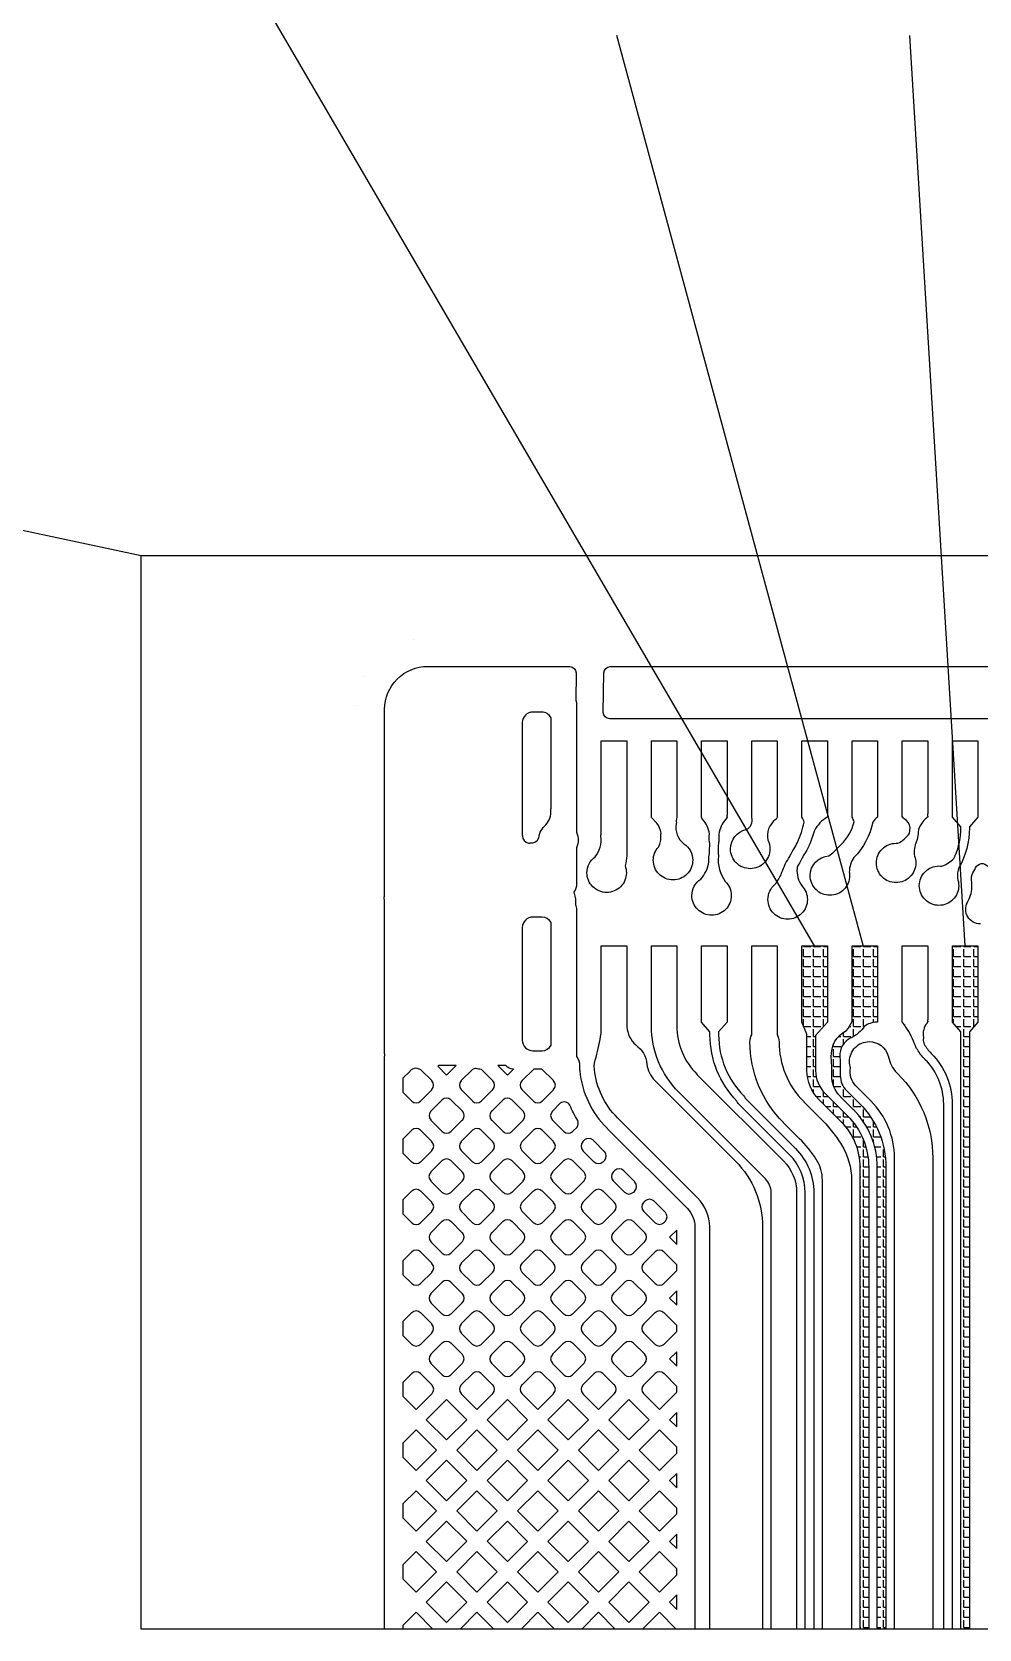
# Model space of a CAD drawing. Header units: millimetres. Extents: x 3412 to 3654, y 20 to 191.
# Drawn here: x 3531.16 to 3550.98, y 131.93 to 165.36 of the extents above; entities that cross this region are included whole.
import ezdxf

# ---------------------------------------------------------------- set-up
doc = ezdxf.new("R2010")
doc.units = ezdxf.units.MM
doc.header["$LTSCALE"] = 23.1
for name, color, linetype in [('gbr-dxf', 7, 'CONTINUOUS'), ('gbr-outline-dxf', 2, 'CONTINUOUS'), ('備註', 1, 'CONTINUOUS')]:
    doc.layers.add(name, color=color, linetype=linetype)
pattern_1 = [(0, (-6916.36428, -354.39698), (0, 0.20955), [0.1524, -0.05715]), (90, (-6916.36428, -354.39698), (-0.20955, 1e-17), [0.1524, -0.05715])]

msp = doc.modelspace()

# ---------------------------------------------------------------- hatches: boundary and pattern name
at = {"layer": '備註'}
h = msp.add_hatch(dxfattribs=at)
h.set_pattern_fill('ANGLE', color=3, scale=0.03, style=0)
h.set_pattern_definition(pattern_1)
h.paths.add_polyline_path([(3548.492, 131.933), (3548.492, 141.599), (3548.492, 141.599, 0.197599), (3548.103, 142.543, -0.021431), (3548.098, 142.548), (3547.63, 143.016), (3547.63, 143.016, -0.198741), (3547.379, 143.622), (3547.379, 143.626), (3547.379, 144.379), (3547.272, 144.635), (3547.273, 144.635), (3547.273, 146.233), (3547.807, 146.233), (3547.807, 144.636), (3547.807, 144.635), (3547.559, 144.355), (3547.559, 143.623), (3547.559, 143.619, 0.197454), (3547.757, 143.143), (3548.22, 142.681, -0.021952), (3548.225, 142.676, -0.199017), (3548.671, 141.599), (3548.671, 131.933)])
h = msp.add_hatch(dxfattribs=at)
h.set_pattern_fill('ANGLE', color=3, scale=0.03, style=0)
h.set_pattern_definition(pattern_1)
h.paths.add_polyline_path([(3548.851, 131.933), (3548.851, 141.599, 0.198919), (3548.352, 142.803, -0.013632), (3548.349, 142.806), (3548.083, 143.072, -0.014818), (3548.08, 143.075, -0.197222), (3547.896, 143.524), (3547.897, 143.527), (3547.897, 143.714, -0.0189), (3547.896, 143.721), (3547.896, 143.737, -0.030828), (3547.893, 143.834), (3547.888, 143.904, -0.012512), (3547.888, 143.907, -0.299298), (3548.208, 144.462, 0.074829), (3548.323, 144.645), (3548.323, 146.233), (3548.857, 146.233), (3548.857, 144.637), (3548.857, 144.635), (3548.857, 144.635), (3548.857, 144.635), (3548.838, 144.635, 0.135503), (3548.579, 144.546, -0.145481), (3548.304, 144.308, -0.012806), (3548.3, 144.306, 0.309626), (3548.068, 143.915, -0.01323), (3548.068, 143.911), (3548.072, 143.84, -0.032146), (3548.072, 143.829, 0.03227), (3548.076, 143.75, -0.037966), (3548.076, 143.737), (3548.076, 143.727, -0.0189), (3548.076, 143.721), (3548.076, 143.524), (3548.076, 143.52, 0.197315), (3548.211, 143.199, -0.0138), (3548.214, 143.196), (3548.48, 142.93, -0.014353), (3548.483, 142.927, -0.198284), (3549.031, 141.599), (3549.031, 141.599), (3549.031, 131.933)])
h = msp.add_hatch(dxfattribs=at)
h.set_pattern_fill('ANGLE', color=2, scale=0.03, style=0)
h.set_pattern_definition(pattern_1)
h.paths.add_polyline_path([(3550.6, 131.933), (3550.6, 144.43), (3550.422, 144.634), (3550.423, 144.635), (3550.423, 146.233), (3550.957, 146.233), (3550.957, 144.636), (3550.957, 144.634), (3550.78, 144.43), (3550.78, 131.933)])

# ---------------------------------------------------------------- linework, layer by layer
at = {"layer": 'gbr-dxf', "linetype": 'Continuous'}
for points in [[(3538.542, 131.933), (3538.542, 143.916, -0.046569), (3538.545, 143.951, -0.032659), (3538.542, 143.97), (3538.542, 147.151, -0.049295), (3538.534, 147.231, -0.049295), (3538.542, 147.312), (3538.542, 151.179, -0.41422), (3539.441, 152.078), (3542.414, 152.078, -0.359853), (3542.549, 151.942), (3542.543, 151.364, -0.082666), (3542.557, 151.278), (3542.557, 150.523), (3542.558, 150.523), (3542.558, 148.925), (3542.557, 148.925), (3542.557, 148.607, -0.101326), (3542.59, 148.445, -0.101341), (3542.557, 148.283), (3542.557, 147.523, -0.167159), (3542.501, 147.359), (3542.534, 147.207, -0.020388), (3542.536, 147.183), (3542.536, 147.092, -0.100677), (3542.557, 146.987), (3542.557, 146.233), (3542.557, 146.233), (3542.557, 144.634), (3542.557, 144.634), (3542.557, 143.914, -0.16526), (3542.62, 143.727, -0.021582), (3542.62, 143.711), (3542.62, 143.704), (3542.62, 143.703, 0.024362), (3542.623, 143.619, -0.008034), (3542.624, 143.614, 0.172916), (3543.195, 142.413, -0.009641), (3543.199, 142.409), (3544.869, 140.738, -0.012796), (3544.876, 140.732, -0.198377), (3545.035, 140.348), (3545.035, 140.342), (3545.035, 131.933)], [(3559.761, 150.98), (3543.251, 150.98, -0.359758), (3543.116, 151.116), (3543.125, 151.945, -0.353965), (3543.26, 152.079), (3566.363, 152.079, -0.35684)], [(3545.707, 148.93), (3545.707, 148.924), (3545.706, 148.924, -0.131668), (3545.682, 148.88, 0.153406), (3545.535, 148.57, -0.05128), (3545.533, 148.413, -0.09627), (3545.525, 148.377, -0.002626), (3545.519, 148.155, -0.119471), (3545.525, 148.109, 0.186678), (3545.67, 147.579, -0.203596), (3545.796, 147.282, -0.414225), (3545.384, 146.87, -0.414225), (3544.971, 147.282, -0.253905), (3545.159, 147.628, 0.13406), (3545.328, 147.986, -0.037688), (3545.332, 148.129, -0.079044), (3545.339, 148.159, 0.002645), (3545.345, 148.381, -0.066226), (3545.339, 148.406, -0.054117), (3545.339, 148.571, 0.153188), (3545.196, 148.882, -0.124866), (3545.173, 148.924), (3545.173, 148.924), (3545.173, 148.927, -0.103875), (3545.173, 148.967), (3545.173, 150.523), (3545.707, 150.523), (3545.707, 148.962)], [(3549.907, 148.944), (3549.907, 148.924), (3549.898, 148.924, -0.082784), (3549.881, 148.904, 0.135509), (3549.715, 148.665), (3549.707, 148.61, -0.018372), (3549.703, 148.578), (3549.686, 148.454, -0.107651), (3549.673, 148.418, 0.142576), (3549.63, 148.109, -0.089652), (3549.656, 147.965, -0.414225), (3549.243, 147.553, -0.414225), (3548.831, 147.965, -0.414225), (3549.243, 148.378, -0.022581), (3549.28, 148.376, 0.118262), (3549.522, 148.582), (3549.539, 148.708, 0.206748), (3549.414, 148.892, -0.135565), (3549.384, 148.924), (3549.373, 148.924), (3549.373, 150.523), (3549.907, 150.523), (3549.907, 148.991)], [(3551.007, 146.69, -0.565225), (3550.736, 147.139, 0.014646), (3550.755, 147.174, 0.120233), (3550.832, 147.49, 0.040286), (3550.823, 147.6, -0.05176), (3550.826, 147.698, -0.047953), (3550.835, 147.726, 0.0193), (3550.905, 147.863, -0.556737), (3551.163, 147.895, 0.219527)], [(3545.344, 131.933), (3545.344, 140.347), (3545.344, 140.347, 0.199026), (3545.094, 140.951, -0.00564), (3545.086, 140.959), (3543.413, 142.632, -0.172759), (3542.932, 143.645, -0.11811), (3542.966, 143.9, 0.007966), (3543.074, 144.393), (3543.074, 144.634), (3543.073, 144.634), (3543.073, 146.233), (3543.607, 146.233), (3543.607, 144.634), (3543.607, 144.634), (3543.607, 144.534, 0.170447), (3543.795, 144.156, -0.219713), (3544.031, 143.757, 0.17277), (3544.194, 143.414), (3544.195, 143.413), (3545.875, 141.733, -0.006325), (3545.884, 141.724, -0.197324), (3546.449, 140.347), (3546.449, 131.933)], [(3546.629, 131.933), (3546.629, 141.064), (3546.629, 141.069, 0.195031), (3546.509, 141.354), (3546.508, 141.355), (3544.702, 143.162, -0.008497), (3544.696, 143.168, -0.197857), (3544.123, 144.559), (3544.123, 144.559), (3544.123, 144.635), (3544.123, 144.635), (3544.123, 146.233), (3544.657, 146.233), (3544.657, 144.635), (3544.656, 144.635), (3544.656, 144.559, 0.198917), (3545.079, 143.539, -0.008061), (3545.084, 143.534), (3546.886, 141.732), (3546.887, 141.731, -0.198379), (3547.163, 141.064), (3547.163, 141.057), (3547.163, 131.933)], [(3547.342, 131.933), (3547.342, 141.061), (3547.342, 141.064, 0.198756), (3547.013, 141.86), (3545.948, 142.924, -0.034813), (3545.94, 142.933, -0.095675), (3545.914, 142.98, -0.195364), (3545.35, 144.369), (3545.35, 144.373), (3545.35, 144.429), (3545.172, 144.634), (3545.173, 144.636), (3545.173, 146.233), (3545.707, 146.233), (3545.707, 144.635), (3545.707, 144.634), (3545.53, 144.43), (3545.53, 144.369), (3545.53, 144.366, 0.197799), (3546.057, 143.091, -0.161995), (3546.085, 143.042), (3547.14, 141.987), (3547.14, 141.987, -0.197984), (3547.522, 141.068, -0.012632), (3547.522, 141.064), (3547.522, 131.933)], [(3547.702, 131.933), (3547.702, 141.329), (3547.702, 141.33, 0.142574), (3547.58, 141.751, -0.010787), (3547.573, 141.762, 0.053456), (3547.219, 142.201), (3547.217, 142.202), (3546.891, 142.529, -0.007673), (3546.885, 142.535, -0.198918), (3546.185, 144.224, -0.12679), (3546.223, 144.371), (3546.223, 144.634), (3546.223, 144.634), (3546.223, 146.233), (3546.757, 146.233), (3546.757, 144.634), (3546.756, 144.634), (3546.756, 144.372, -0.127341), (3546.795, 144.224, 0.197859), (3547.311, 142.971, -0.006963), (3547.316, 142.966), (3547.648, 142.633), (3547.649, 142.632, -0.054683), (3548.094, 142.079, -0.01372), (3548.102, 142.065, -0.139748), (3548.312, 141.329), (3548.312, 131.933)], [(3548.492, 131.933), (3548.492, 141.599), (3548.492, 141.599, 0.197599), (3548.103, 142.543, -0.021431), (3548.098, 142.548), (3547.63, 143.016), (3547.63, 143.016, -0.198741), (3547.379, 143.622), (3547.379, 143.626), (3547.379, 144.379), (3547.272, 144.635), (3547.273, 144.635), (3547.273, 146.233), (3547.807, 146.233), (3547.807, 144.636), (3547.807, 144.635), (3547.559, 144.355), (3547.559, 143.623), (3547.559, 143.619, 0.197454), (3547.757, 143.143), (3548.22, 142.681, -0.021952), (3548.225, 142.676, -0.199017), (3548.671, 141.599), (3548.671, 131.933)], [(3548.851, 131.933), (3548.851, 141.599, 0.198919), (3548.352, 142.803, -0.013632), (3548.349, 142.806), (3548.083, 143.072, -0.014818), (3548.08, 143.075, -0.197222), (3547.896, 143.524), (3547.897, 143.527), (3547.897, 143.714, -0.0189), (3547.896, 143.721), (3547.896, 143.737, -0.030828), (3547.893, 143.834), (3547.888, 143.904, -0.012512), (3547.888, 143.907, -0.299298), (3548.208, 144.462, 0.074829), (3548.323, 144.645), (3548.323, 146.233), (3548.857, 146.233), (3548.857, 144.637), (3548.857, 144.635), (3548.857, 144.635), (3548.857, 144.635), (3548.838, 144.635, 0.135503), (3548.579, 144.546, -0.145481), (3548.304, 144.308, -0.012806), (3548.3, 144.306, 0.309626), (3548.068, 143.915, -0.01323), (3548.068, 143.911), (3548.072, 143.84, -0.032146), (3548.072, 143.829, 0.03227), (3548.076, 143.75, -0.037966), (3548.076, 143.737), (3548.076, 143.727, -0.0189), (3548.076, 143.721), (3548.076, 143.524), (3548.076, 143.52, 0.197315), (3548.211, 143.199, -0.0138), (3548.214, 143.196), (3548.48, 142.93, -0.014353), (3548.483, 142.927, -0.198284), (3549.031, 141.599), (3549.031, 141.599), (3549.031, 131.933)], [(3550.24, 131.933), (3550.24, 142.915), (3550.24, 142.919, 0.197404), (3549.856, 143.848, -0.013448), (3549.853, 143.851, -0.065063), (3549.689, 144.063, -0.136863), (3549.664, 144.099, 0.00574), (3549.649, 144.141, -0.025322), (3549.609, 144.237, 0.055899), (3549.386, 144.62, -0.053499), (3549.377, 144.635), (3549.373, 144.635), (3549.373, 144.646, -0.144178), (3549.373, 144.692), (3549.373, 146.233), (3549.907, 146.233), (3549.907, 144.684)], [(3549.907, 144.651), (3549.907, 144.635), (3549.902, 144.635, -0.065863), (3549.891, 144.616, 0.213404), (3549.815, 144.318, -0.140795), (3549.81, 144.273, 0.071585), (3549.833, 144.174, 0.070909), (3549.977, 143.981, -0.013387), (3549.98, 143.978, -0.198919), (3550.42, 142.915), (3550.42, 142.912), (3550.42, 131.933)], [(3549.211, 131.933), (3549.211, 141.791), (3549.211, 141.798, 0.197765), (3548.717, 142.984), (3548.716, 142.985), (3548.4, 143.302, -0.259111), (3548.293, 143.676, -0.085635), (3548.269, 143.814, -0.414225), (3548.682, 144.226, -0.337033), (3549.079, 143.924, -0.073361), (3549.087, 143.904, 0.139441), (3549.257, 143.576), (3549.282, 143.55, -0.198834), (3550.011, 141.792), (3550.011, 141.784), (3550.011, 131.933)]]:
    msp.add_lwpolyline(points, format="xyb", dxfattribs=at)
for points in [[(3541.422, 148.55, -0.057038), (3541.424, 148.533, 0.362636), (3541.552, 148.378, -0.112902), (3541.589, 148.383, 0.337199), (3541.768, 148.491, -0.195581), (3541.917, 148.764, 0.215184), (3542.016, 149.068, -0.137134), (3542.023, 149.112), (3542.023, 150.523), (3542.024, 150.523), (3542.024, 151.005, 0.276923), (3541.825, 151.124), (3541.822, 151.124), (3541.644, 151.124, 0.4075), (3541.422, 150.902)], [(3542.775, 147.76, -0.239688), (3542.944, 148.093, 0.210088), (3543.067, 148.523, -0.142287), (3543.074, 148.568), (3543.074, 148.925), (3543.073, 148.925), (3543.073, 150.523), (3543.608, 150.523), (3543.608, 148.925), (3543.607, 148.925), (3543.607, 148.134, -0.010933), (3543.607, 148.123, -0.0697), (3543.573, 147.905, -0.089936), (3543.6, 147.76, -0.414225), (3543.187, 147.348, -0.414225)], [(3544.122, 148.925), (3544.123, 148.926), (3544.123, 150.523), (3544.657, 150.523), (3544.657, 148.926), (3544.657, 148.925), (3544.648, 148.883), (3544.648, 148.882, 0.034354), (3544.64, 148.832, -0.149308), (3544.644, 148.784, 0.289647), (3544.803, 148.366, -0.252575), (3544.989, 148.022, -0.414225), (3544.576, 147.609, -0.414225), (3544.164, 148.022, -0.185657), (3544.27, 148.298, 0.165768), (3544.319, 148.544, -0.133312), (3544.325, 148.586, 0.158498), (3544.234, 148.8)], [(3546.223, 148.925), (3546.223, 148.925), (3546.223, 150.523), (3546.757, 150.523), (3546.757, 148.925), (3546.756, 148.925), (3546.753, 148.923, -0.181055), (3546.721, 148.874, 0.296273), (3546.561, 148.441, -0.115754), (3546.604, 148.258, -0.414225), (3546.192, 147.845, -0.414225), (3545.779, 148.258, -0.355818), (3546.108, 148.662, 0.371868), (3546.226, 148.917, -0.018813), (3546.225, 148.922), (3546.223, 148.925)], [(3546.563, 147.2, -0.219636), (3546.707, 147.514, 0.076464), (3546.842, 147.732, -0.075968), (3546.994, 148.056), (3546.995, 148.057, 0.04138), (3547.041, 148.14, -0.011064), (3547.042, 148.143, -0.039464), (3547.101, 148.251, -0.011523), (3547.103, 148.254, 0.038669), (3547.18, 148.395), (3547.181, 148.396, 0.049582), (3547.321, 148.82, 0.053918), (3547.273, 148.925), (3547.273, 148.925), (3547.273, 150.523), (3547.807, 150.523), (3547.807, 148.925), (3547.805, 148.925, 0.139053), (3547.536, 148.643, -0.034999), (3547.42, 148.324, -0.014802), (3547.418, 148.319, -0.038646), (3547.328, 148.155), (3547.327, 148.153, 0.038406), (3547.282, 148.072), (3547.281, 148.07, -0.041745), (3547.221, 147.959, -0.010647), (3547.22, 147.957, 0.023414), (3547.171, 147.877, -0.063123), (3547.172, 147.856, 0.185429), (3547.276, 147.483, -0.190895), (3547.388, 147.2, -0.414225), (3546.975, 146.788, -0.414225)], [(3547.447, 147.7, -0.397572), (3547.836, 148.112), (3547.922, 148.179), (3548.092, 148.349), (3548.093, 148.35, 0.133675), (3548.366, 148.828, 0.048389), (3548.323, 148.925), (3548.323, 148.925), (3548.323, 150.523), (3548.857, 150.523), (3548.857, 148.925), (3548.856, 148.925, 0.057837), (3548.755, 148.82, -0.149747), (3548.363, 148.081), (3548.362, 148.08), (3548.362, 148.079, 0.148552), (3548.265, 147.775, -0.045457), (3548.272, 147.7, -0.414225), (3547.859, 147.288, -0.414225)], [(3549.73, 147.49, -0.414225), (3550.142, 147.902, -0.037456), (3550.203, 147.898, 0.109094), (3550.455, 148.06, 0.029872), (3550.482, 148.116), (3550.483, 148.118, 0.098438), (3550.6, 148.696, -0.01552), (3550.6, 148.701), (3550.6, 148.72), (3550.422, 148.924), (3550.423, 148.926), (3550.423, 150.523), (3550.957, 150.523), (3550.957, 148.925), (3550.957, 148.924), (3550.78, 148.72), (3550.78, 148.707, -0.015872), (3550.78, 148.701, -0.129715), (3550.56, 147.866, 0.099865), (3550.526, 147.641, -0.094259), (3550.555, 147.49, -0.414225), (3550.142, 147.077, -0.414225)], [(3541.422, 144.263, -0.016711), (3541.422, 144.258, 0.411845), (3541.645, 144.033), (3541.835, 144.033, 0.264542), (3542.024, 144.152), (3542.024, 144.634), (3542.023, 144.634), (3542.023, 146.233), (3542.024, 146.233), (3542.024, 146.716, 0.268576), (3541.832, 146.834), (3541.644, 146.834, 0.4075), (3541.422, 146.612)], [(3540.037, 143.725), (3539.671, 143.725, -0.014693), (3539.653, 143.71), (3539.837, 143.526)], [(3541.236, 143.652, -0.237488), (3541.081, 143.725), (3540.91, 143.725), (3541.11, 143.526)], [(3538.923, 143.167), (3539.104, 142.986, -0.052817), (3539.11, 142.982, 0.39114), (3539.292, 142.982, -0.055764), (3539.298, 142.986), (3539.528, 143.217, -0.05577), (3539.532, 143.223, 0.391096), (3539.532, 143.404, -0.058746), (3539.528, 143.411), (3539.302, 143.637, -0.050876), (3539.223, 143.665, 0.213266), (3539.1, 143.636), (3539.07, 143.607, -0.065985), (3539.066, 143.602), (3538.923, 143.46)], [(3540.142, 143.223, -0.058735), (3540.147, 143.216), (3540.377, 142.986, -0.052817), (3540.382, 142.982, 0.39114), (3540.564, 142.982, -0.055764), (3540.57, 142.986), (3540.8, 143.217, -0.05577), (3540.805, 143.223, 0.391196), (3540.805, 143.405, -0.058735), (3540.8, 143.411), (3540.565, 143.646, -0.068708), (3540.454, 143.666, 0.131604), (3540.377, 143.641), (3540.146, 143.411, -0.055973), (3540.142, 143.405, 0.391162)], [(3541.414, 143.223, -0.049652), (3541.418, 143.217), (3541.649, 142.986, -0.05598), (3541.656, 142.982, 0.39114), (3541.837, 142.982, -0.055384), (3541.843, 142.986), (3542.073, 143.216, -0.05561), (3542.078, 143.222, 0.391196), (3542.078, 143.404, -0.055883), (3542.073, 143.41), (3541.831, 143.652), (3541.661, 143.652), (3541.419, 143.411, -0.055973), (3541.414, 143.404, 0.391162)], [(3539.506, 142.587, -0.061597), (3539.511, 142.58), (3539.74, 142.35, -0.052817), (3539.746, 142.346, 0.39114), (3539.928, 142.346, -0.055764), (3539.934, 142.35), (3540.164, 142.58, -0.05577), (3540.169, 142.586, 0.391196), (3540.169, 142.768, -0.058735), (3540.164, 142.775), (3539.934, 143.004, -0.05598), (3539.928, 143.009, 0.391218), (3539.746, 143.009, -0.056153), (3539.74, 143.004), (3539.51, 142.774, -0.055973), (3539.506, 142.768, 0.391162)], [(3540.778, 142.586, -0.052964), (3540.782, 142.581), (3541.013, 142.35, -0.05598), (3541.019, 142.345, 0.39114), (3541.201, 142.345, -0.055384), (3541.207, 142.35), (3541.437, 142.58, -0.05561), (3541.442, 142.586, 0.391196), (3541.442, 142.768, -0.055883), (3541.437, 142.774), (3541.208, 143.004, -0.064446), (3541.2, 143.009, 0.391218), (3541.019, 143.009, -0.056153), (3541.013, 143.004), (3540.783, 142.774, -0.055973), (3540.778, 142.768, 0.391162)], [(3542.051, 142.768, 0.39112), (3542.051, 142.586, -0.055883), (3542.056, 142.58), (3542.287, 142.349, -0.046275), (3542.292, 142.345, 0.39114), (3542.473, 142.345, -0.056153), (3542.479, 142.35), (3542.569, 142.439, 0.267547), (3542.584, 142.575, -0.03844), (3542.418, 142.897, 0.454777), (3542.217, 142.935), (3542.056, 142.774, -0.056151)], [(3538.923, 141.894), (3539.103, 141.714, -0.064457), (3539.11, 141.709, 0.39114), (3539.291, 141.709, -0.055822), (3539.298, 141.714), (3539.528, 141.944, -0.05577), (3539.532, 141.95, 0.391196), (3539.532, 142.132, -0.058735), (3539.528, 142.138), (3539.298, 142.368, -0.05598), (3539.292, 142.372, 0.391218), (3539.11, 142.372, -0.056094), (3539.104, 142.368), (3538.923, 142.187)], [(3540.142, 141.95, -0.061597), (3540.147, 141.944), (3540.377, 141.713, -0.052817), (3540.383, 141.709, 0.39114), (3540.565, 141.709, -0.055384), (3540.571, 141.713), (3540.801, 141.944, -0.05561), (3540.805, 141.95, 0.391196), (3540.805, 142.132, -0.058735), (3540.801, 142.138), (3540.57, 142.368, -0.05598), (3540.564, 142.373, 0.391218), (3540.383, 142.373, -0.056153), (3540.376, 142.368), (3540.146, 142.138, -0.055973), (3540.142, 142.132, 0.391162)], [(3541.415, 141.95, -0.058735), (3541.42, 141.943), (3541.65, 141.713, -0.049696), (3541.655, 141.709, 0.39114), (3541.837, 141.709, -0.056153), (3541.843, 141.714), (3542.073, 141.944, -0.055973), (3542.078, 141.95, 0.391196), (3542.078, 142.132, -0.061597), (3542.073, 142.138), (3541.844, 142.368, -0.058958), (3541.837, 142.372, 0.391218), (3541.655, 142.372, -0.056366), (3541.649, 142.368), (3541.419, 142.138, -0.056366), (3541.415, 142.132, 0.391162)], [(3542.687, 141.95, -0.052634), (3542.692, 141.944), (3542.922, 141.714, -0.055653), (3542.928, 141.709, 0.390462), (3543.11, 141.709, -0.055164), (3543.116, 141.714), (3543.139, 141.736, -0.055625), (3543.143, 141.742, 0.390652), (3543.143, 141.924, -0.059049), (3543.138, 141.93), (3542.925, 142.144, -0.009711), (3542.921, 142.148, -0.003611), (3542.898, 142.171, 0.355087), (3542.727, 142.173), (3542.692, 142.138, -0.05598), (3542.687, 142.132, 0.39097)], [(3539.505, 141.314, -0.064404), (3539.51, 141.307), (3539.74, 141.077, -0.056271), (3539.746, 141.072, 0.39114), (3539.928, 141.072, -0.055384), (3539.934, 141.077), (3540.165, 141.307, -0.05561), (3540.169, 141.313, 0.391196), (3540.169, 141.495, -0.055883), (3540.164, 141.501), (3539.934, 141.732, -0.052817), (3539.928, 141.736, 0.391218), (3539.746, 141.736, -0.056153), (3539.74, 141.732), (3539.51, 141.501, -0.056002), (3539.505, 141.495, 0.391162)], [(3540.778, 141.314, -0.055645), (3540.783, 141.308), (3541.013, 141.078, -0.058919), (3541.019, 141.073, 0.390932), (3541.201, 141.073, -0.0561), (3541.207, 141.077), (3541.437, 141.308, -0.05598), (3541.442, 141.314, 0.390908), (3541.442, 141.495, -0.052775), (3541.437, 141.501), (3541.207, 141.731, -0.061461), (3541.201, 141.736, 0.39083), (3541.019, 141.736, -0.056366), (3541.013, 141.731), (3540.783, 141.501, -0.056366), (3540.779, 141.495, 0.390821)], [(3542.051, 141.314, -0.058612), (3542.056, 141.307), (3542.286, 141.077, -0.049387), (3542.292, 141.073, 0.390809), (3542.473, 141.073, -0.055384), (3542.479, 141.077), (3542.71, 141.307, -0.05561), (3542.714, 141.313, 0.390799), (3542.714, 141.495, -0.061352), (3542.709, 141.502), (3542.48, 141.731, -0.05847), (3542.473, 141.736, 0.390956), (3542.292, 141.736, -0.055883), (3542.286, 141.731), (3542.056, 141.501, -0.05598), (3542.051, 141.495, 0.39097)], [(3543.324, 141.495, 0.39079), (3543.324, 141.314, -0.055883), (3543.328, 141.308), (3543.559, 141.077, -0.046275), (3543.564, 141.073, 0.39114), (3543.746, 141.073, -0.055384), (3543.752, 141.077), (3543.775, 141.1, -0.05561), (3543.779, 141.106, 0.390799), (3543.779, 141.288, -0.055661), (3543.775, 141.294), (3543.544, 141.524, -0.052917), (3543.539, 141.529, 0.390782), (3543.357, 141.529, -0.05642), (3543.351, 141.524), (3543.328, 141.501, -0.05604)], [(3538.923, 140.622), (3539.105, 140.44, -0.046695), (3539.11, 140.436, 0.390799), (3539.292, 140.436, -0.055333), (3539.297, 140.44), (3539.528, 140.671, -0.055526), (3539.532, 140.677, 0.390932), (3539.532, 140.859, -0.049902), (3539.528, 140.864), (3539.296, 141.096, -0.046275), (3539.291, 141.1, 0.390997), (3539.11, 141.1, -0.055971), (3539.104, 141.095), (3538.923, 140.915)], [(3540.142, 140.677, -0.059211), (3540.147, 140.67), (3540.376, 140.441, -0.061778), (3540.383, 140.436, 0.390799), (3540.564, 140.436, -0.055558), (3540.57, 140.441), (3540.801, 140.671, -0.055902), (3540.805, 140.677, 0.390721), (3540.805, 140.859, -0.04966), (3540.801, 140.864), (3540.571, 141.095, -0.058741), (3540.564, 141.1, 0.39083), (3540.383, 141.099, -0.056366), (3540.377, 141.095), (3540.146, 140.865, -0.056366), (3540.142, 140.859, 0.391162)], [(3541.415, 140.677, -0.061597), (3541.42, 140.671), (3541.65, 140.441, -0.052817), (3541.655, 140.437, 0.39114), (3541.837, 140.437, -0.055384), (3541.843, 140.441), (3542.073, 140.671, -0.05561), (3542.078, 140.677, 0.391196), (3542.078, 140.859, -0.058735), (3542.073, 140.865), (3541.843, 141.095, -0.05598), (3541.837, 141.1, 0.391218), (3541.655, 141.1, -0.056153), (3541.649, 141.095), (3541.419, 140.865, -0.055973), (3541.415, 140.859, 0.391162)], [(3542.687, 140.677, -0.049652), (3542.691, 140.672), (3542.922, 140.441, -0.052817), (3542.928, 140.437, 0.39114), (3543.11, 140.437, -0.055384), (3543.116, 140.441), (3543.346, 140.671, -0.05561), (3543.35, 140.677, 0.391196), (3543.35, 140.859, -0.058735), (3543.346, 140.865), (3543.116, 141.095, -0.05598), (3543.11, 141.1, 0.391218), (3542.928, 141.1, -0.056366), (3542.922, 141.095), (3542.692, 140.865, -0.056366), (3542.687, 140.859, 0.391162)], [(3543.96, 140.859, 0.39079), (3543.96, 140.677, -0.052964), (3543.964, 140.672), (3544.195, 140.441, -0.05598), (3544.201, 140.437, 0.39114), (3544.382, 140.437, -0.055384), (3544.388, 140.441), (3544.411, 140.464, -0.05561), (3544.416, 140.47, 0.390799), (3544.416, 140.652, -0.058188), (3544.411, 140.658), (3544.181, 140.888, -0.055515), (3544.175, 140.892, 0.390782), (3543.993, 140.892, -0.05642), (3543.987, 140.888), (3543.964, 140.865, -0.05604)], [(3539.506, 140.222, 0.39083), (3539.506, 140.041, -0.05325), (3539.51, 140.035), (3539.74, 139.805, -0.05637), (3539.746, 139.8, 0.39114), (3539.928, 139.8, -0.055764), (3539.934, 139.805), (3540.164, 140.034, -0.05577), (3540.168, 140.04, 0.390908), (3540.169, 140.222, -0.055738), (3540.164, 140.228), (3539.934, 140.459, -0.052625), (3539.928, 140.463, 0.390644), (3539.746, 140.463, -0.056169), (3539.74, 140.459), (3539.51, 140.228, -0.056141)], [(3540.778, 140.222, 0.390956), (3540.778, 140.041, -0.058973), (3540.783, 140.034), (3541.012, 139.805, -0.061723), (3541.019, 139.8, 0.390908), (3541.201, 139.8, -0.055358), (3541.207, 139.804), (3541.437, 140.035, -0.055098), (3541.442, 140.041, 0.390809), (3541.442, 140.223, -0.049652), (3541.438, 140.228), (3541.207, 140.459, -0.058958), (3541.201, 140.463, 0.390821), (3541.019, 140.463, -0.055916), (3541.013, 140.459), (3540.783, 140.228, -0.055909)], [(3542.051, 140.041, -0.061597), (3542.056, 140.034), (3542.286, 139.804, -0.052817), (3542.292, 139.8, 0.39114), (3542.473, 139.8, -0.055384), (3542.479, 139.805), (3542.71, 140.035, -0.05561), (3542.714, 140.041, 0.391196), (3542.714, 140.223, -0.058735), (3542.709, 140.229), (3542.48, 140.459, -0.05598), (3542.474, 140.463, 0.391218), (3542.292, 140.463, -0.056366), (3542.286, 140.459), (3542.056, 140.229, -0.056366), (3542.051, 140.223, 0.391162)], [(3543.324, 140.041, -0.049652), (3543.328, 140.036), (3543.559, 139.805, -0.052817), (3543.564, 139.8, 0.39114), (3543.746, 139.8, -0.055384), (3543.752, 139.805), (3543.982, 140.035, -0.05561), (3543.987, 140.041, 0.391196), (3543.987, 140.223, -0.058735), (3543.982, 140.229), (3543.752, 140.459, -0.05598), (3543.746, 140.463, 0.391218), (3543.564, 140.463, -0.056366), (3543.558, 140.459), (3543.328, 140.229, -0.056366), (3543.324, 140.223, 0.391162)], [(3538.923, 139.349), (3539.104, 139.168, -0.05324), (3539.11, 139.164, 0.390951), (3539.292, 139.164, -0.05566), (3539.298, 139.168), (3539.528, 139.398, -0.055598), (3539.532, 139.404, 0.391196), (3539.532, 139.586, -0.058645), (3539.528, 139.593), (3539.298, 139.822, -0.05577), (3539.292, 139.827, 0.390997), (3539.11, 139.827, -0.056281), (3539.104, 139.822), (3538.923, 139.641)], [(3540.142, 139.404, -0.046326), (3540.145, 139.399), (3540.377, 139.168, -0.049765), (3540.383, 139.164, 0.390582), (3540.564, 139.164, -0.055464), (3540.57, 139.168), (3540.801, 139.398, -0.055098), (3540.805, 139.404, 0.390582), (3540.805, 139.586, -0.04964), (3540.801, 139.591), (3540.569, 139.823, -0.046043), (3540.564, 139.827, 0.390534), (3540.383, 139.827, -0.056086), (3540.377, 139.822), (3540.146, 139.592, -0.056296), (3540.142, 139.586, 0.390746)], [(3541.414, 139.586, 0.390956), (3541.415, 139.404, -0.064404), (3541.42, 139.397), (3541.649, 139.168, -0.055973), (3541.655, 139.164, 0.390908), (3541.837, 139.164, -0.055358), (3541.843, 139.168), (3542.073, 139.399, -0.055098), (3542.078, 139.405, 0.390809), (3542.078, 139.586, -0.055883), (3542.073, 139.592), (3541.843, 139.823, -0.052817), (3541.837, 139.827, 0.390821), (3541.656, 139.827, -0.056128), (3541.649, 139.823), (3541.419, 139.592, -0.05608)], [(3542.687, 139.405, -0.052964), (3542.691, 139.399), (3542.922, 139.169, -0.05598), (3542.928, 139.164, 0.39114), (3543.11, 139.164, -0.055384), (3543.116, 139.168), (3543.346, 139.399, -0.05561), (3543.35, 139.405, 0.391196), (3543.35, 139.587, -0.055883), (3543.346, 139.593), (3543.116, 139.823, -0.052817), (3543.11, 139.827, 0.391218), (3542.928, 139.827, -0.056366), (3542.922, 139.823), (3542.692, 139.592, -0.056366), (3542.687, 139.586, 0.391162)], [(3543.96, 139.405, -0.052964), (3543.964, 139.399), (3544.195, 139.168, -0.05598), (3544.201, 139.164, 0.39114), (3544.383, 139.164, -0.055764), (3544.389, 139.168), (3544.654, 139.434), (3544.654, 139.557), (3544.389, 139.822, -0.064446), (3544.382, 139.827, 0.391218), (3544.2, 139.827, -0.056366), (3544.194, 139.822), (3543.964, 139.593, -0.056366), (3543.96, 139.586, 0.391162)], [(3539.506, 138.95, 0.390956), (3539.506, 138.768, -0.059211), (3539.51, 138.762), (3539.741, 138.531, -0.050033), (3539.746, 138.527, 0.39114), (3539.928, 138.527, -0.055384), (3539.934, 138.532), (3540.164, 138.762, -0.05561), (3540.169, 138.768, 0.390908), (3540.169, 138.95, -0.061324), (3540.164, 138.956), (3539.934, 139.186, -0.058317), (3539.928, 139.191, 0.390534), (3539.746, 139.191, -0.056086), (3539.74, 139.186), (3539.51, 138.956, -0.055902)], [(3540.778, 138.95, 0.390956), (3540.778, 138.768, -0.046496), (3540.782, 138.763), (3541.013, 138.531, -0.049892), (3541.019, 138.527, 0.390908), (3541.2, 138.527, -0.055358), (3541.206, 138.532), (3541.437, 138.762, -0.055098), (3541.441, 138.768, 0.390809), (3541.441, 138.95, -0.049652), (3541.437, 138.955), (3541.206, 139.187, -0.046275), (3541.201, 139.191, 0.390821), (3541.019, 139.191, -0.056128), (3541.013, 139.186), (3540.782, 138.956, -0.05608)], [(3542.051, 138.768, -0.064216), (3542.056, 138.761), (3542.285, 138.532, -0.05598), (3542.291, 138.527, 0.39114), (3542.473, 138.527, -0.055384), (3542.479, 138.532), (3542.71, 138.762, -0.05561), (3542.714, 138.768, 0.391196), (3542.714, 138.95, -0.055883), (3542.71, 138.956), (3542.479, 139.187, -0.052817), (3542.474, 139.191, 0.391218), (3542.292, 139.191, -0.056366), (3542.286, 139.186), (3542.055, 138.956, -0.056366), (3542.051, 138.95, 0.391162)], [(3543.324, 138.768, -0.052964), (3543.328, 138.763), (3543.559, 138.532, -0.05598), (3543.565, 138.527, 0.39114), (3543.746, 138.527, -0.055764), (3543.752, 138.532), (3543.983, 138.762, -0.05577), (3543.987, 138.768, 0.391196), (3543.987, 138.95, -0.055883), (3543.983, 138.956), (3543.752, 139.187, -0.052817), (3543.746, 139.191, 0.391218), (3543.564, 139.191, -0.056366), (3543.558, 139.186), (3543.328, 138.956, -0.056366), (3543.324, 138.95, 0.391162)], [(3538.923, 138.076), (3539.104, 137.896, -0.05901), (3539.11, 137.891, 0.39114), (3539.292, 137.891, -0.055384), (3539.298, 137.896), (3539.528, 138.126, -0.05561), (3539.532, 138.132, 0.391196), (3539.532, 138.313, -0.061318), (3539.527, 138.32), (3539.298, 138.549, -0.058513), (3539.292, 138.554, 0.391218), (3539.11, 138.554, -0.056366), (3539.104, 138.55), (3538.923, 138.369)], [(3540.142, 138.132, -0.05325), (3540.146, 138.126), (3540.376, 137.896, -0.05637), (3540.383, 137.891, 0.39114), (3540.564, 137.891, -0.055384), (3540.57, 137.896), (3540.801, 138.126, -0.05561), (3540.805, 138.132, 0.391196), (3540.805, 138.314, -0.055883), (3540.801, 138.32), (3540.571, 138.549, -0.064446), (3540.564, 138.554, 0.391218), (3540.382, 138.554, -0.056366), (3540.376, 138.55), (3540.146, 138.32, -0.056366), (3540.142, 138.314, 0.391162)], [(3541.415, 138.132, -0.056153), (3541.419, 138.126), (3541.65, 137.895, -0.046601), (3541.655, 137.891, 0.39114), (3541.837, 137.891, -0.05566), (3541.843, 137.895), (3542.073, 138.126, -0.055598), (3542.077, 138.132, 0.391196), (3542.077, 138.314, -0.052945), (3542.073, 138.319), (3541.842, 138.55, -0.049892), (3541.837, 138.554, 0.391218), (3541.655, 138.554, -0.056631), (3541.649, 138.55), (3541.419, 138.32, -0.056364), (3541.415, 138.314, 0.391162)], [(3542.687, 138.132, -0.064216), (3542.692, 138.125), (3542.922, 137.895, -0.05598), (3542.928, 137.891, 0.39114), (3543.11, 137.891, -0.055764), (3543.116, 137.895), (3543.346, 138.126, -0.05577), (3543.351, 138.132, 0.391196), (3543.351, 138.314, -0.055883), (3543.346, 138.32), (3543.115, 138.55, -0.052817), (3543.11, 138.555, 0.391218), (3542.928, 138.555, -0.056366), (3542.922, 138.55), (3542.692, 138.32, -0.056366), (3542.687, 138.314, 0.391162)], [(3543.96, 138.132, -0.058735), (3543.965, 138.125), (3544.194, 137.896, -0.061669), (3544.201, 137.891, 0.39114), (3544.383, 137.891, -0.055764), (3544.389, 137.896), (3544.654, 138.161), (3544.654, 138.284), (3544.389, 138.549, -0.058958), (3544.383, 138.554, 0.391218), (3544.201, 138.554, -0.056153), (3544.195, 138.55), (3543.965, 138.32, -0.055973), (3543.96, 138.314, 0.391162)], [(3539.506, 137.496, -0.059211), (3539.51, 137.489), (3539.74, 137.26, -0.061778), (3539.746, 137.255, 0.39114), (3539.928, 137.255, -0.055384), (3539.934, 137.259), (3540.164, 137.489, -0.05561), (3540.168, 137.495, 0.391196), (3540.168, 137.677, -0.061318), (3540.164, 137.684), (3539.934, 137.913, -0.058513), (3539.928, 137.918, 0.391218), (3539.746, 137.918, -0.056366), (3539.74, 137.913), (3539.51, 137.683, -0.056366), (3539.506, 137.677, 0.391162)], [(3540.778, 137.495, -0.05325), (3540.782, 137.49), (3541.013, 137.259, -0.05637), (3541.019, 137.255, 0.39114), (3541.201, 137.255, -0.055384), (3541.207, 137.259), (3541.437, 137.49, -0.05561), (3541.441, 137.496, 0.391196), (3541.441, 137.677, -0.055883), (3541.437, 137.683), (3541.208, 137.913, -0.064446), (3541.2, 137.918, 0.391218), (3541.019, 137.918, -0.056366), (3541.013, 137.913), (3540.783, 137.683, -0.056366), (3540.778, 137.677, 0.391162)], [(3542.051, 137.677, 0.39083), (3542.051, 137.496, -0.055883), (3542.055, 137.49), (3542.287, 137.258, -0.046275), (3542.292, 137.254, 0.390799), (3542.473, 137.254, -0.055558), (3542.479, 137.259), (3542.71, 137.489, -0.055909), (3542.714, 137.495, 0.390932), (3542.714, 137.677, -0.053228), (3542.71, 137.683), (3542.478, 137.914, -0.049892), (3542.473, 137.918, 0.39097), (3542.291, 137.918, -0.056056), (3542.285, 137.914), (3542.055, 137.683, -0.056141)], [(3543.323, 137.495, -0.055464), (3543.328, 137.489), (3543.558, 137.259, -0.058435), (3543.564, 137.254, 0.390582), (3543.746, 137.254, -0.055686), (3543.752, 137.259), (3543.983, 137.49, -0.055479), (3543.987, 137.496, 0.390809), (3543.987, 137.677, -0.052964), (3543.983, 137.683), (3543.752, 137.914, -0.049696), (3543.747, 137.918, 0.391218), (3543.565, 137.918, -0.056153), (3543.559, 137.914), (3543.328, 137.683, -0.055973), (3543.324, 137.677, 0.39097)], [(3538.923, 136.804), (3539.201, 136.526), (3539.528, 136.853, -0.055526), (3539.533, 136.859, 0.390932), (3539.532, 137.041, -0.049896), (3539.528, 137.046), (3539.298, 137.277, -0.058719), (3539.292, 137.281, 0.390997), (3539.11, 137.282, -0.056281), (3539.104, 137.277), (3538.923, 137.096)], [(3540.142, 136.859, -0.052775), (3540.146, 136.853), (3540.473, 136.526), (3540.801, 136.853, -0.055098), (3540.805, 136.859, 0.390809), (3540.805, 137.041, -0.05566), (3540.8, 137.047), (3540.57, 137.277, -0.052506), (3540.564, 137.282, 0.391218), (3540.383, 137.282, -0.056366), (3540.377, 137.277), (3540.146, 137.047, -0.056366), (3540.142, 137.041, 0.39097)], [(3541.414, 137.041, 0.39083), (3541.414, 136.859, -0.0561), (3541.419, 136.853), (3541.746, 136.526), (3542.073, 136.853, -0.055909), (3542.078, 136.859, 0.390932), (3542.078, 137.041, -0.064774), (3542.073, 137.048), (3541.844, 137.277, -0.061723), (3541.837, 137.282, 0.39097), (3541.655, 137.282, -0.056056), (3541.649, 137.277), (3541.419, 137.047, -0.056141)], [(3542.687, 137.041, 0.39083), (3542.687, 136.859, -0.055883), (3542.692, 136.853), (3543.019, 136.526), (3543.346, 136.853, -0.05577), (3543.35, 136.859, 0.390908), (3543.35, 137.041, -0.052924), (3543.346, 137.046), (3543.115, 137.277, -0.049641), (3543.11, 137.281, 0.390644), (3542.928, 137.281, -0.055957), (3542.922, 137.277), (3542.692, 137.047, -0.055746)], [(3543.96, 137.04, 0.390956), (3543.96, 136.859, -0.055764), (3543.964, 136.853), (3544.291, 136.526), (3544.654, 136.889), (3544.654, 137.012), (3544.388, 137.278, -0.049696), (3544.383, 137.282, 0.390821), (3544.201, 137.282, -0.055916), (3544.195, 137.277), (3543.964, 137.046, -0.055909)]]:
    msp.add_lwpolyline(points, format="xyb", close=True, dxfattribs=at)
at = {"layer": 'gbr-dxf'}
for points in [[(3545.707, 148.93, 0.082431), (3545.707, 148.962, 12.131326)], [(3549.907, 148.944, 0.145808), (3549.907, 148.991, 6.85832)], [(3549.907, 144.651, 0.102288), (3549.907, 144.684, 9.776289)]]:
    msp.add_lwpolyline(points, format="xyb", dxfattribs=at)
at = {"layer": 'gbr-dxf', "linetype": 'Continuous'}
for points in [[(3550.6, 131.933), (3550.6, 144.43), (3550.422, 144.634), (3550.423, 144.635), (3550.423, 146.233), (3550.957, 146.233), (3550.957, 144.636), (3550.957, 144.634), (3550.78, 144.43), (3550.78, 131.933)], [(3539.551, 131.933), (3539.201, 132.283), (3538.923, 132.005), (3538.923, 131.933)], [(3540.824, 131.933), (3540.473, 132.283), (3540.123, 131.933)], [(3542.097, 131.933), (3541.746, 132.284), (3541.396, 131.933)], [(3543.369, 131.933), (3543.019, 132.283), (3542.669, 131.933)], [(3544.642, 131.933), (3544.292, 132.283), (3543.941, 131.933)]]:
    msp.add_lwpolyline(points, dxfattribs=at)
at = {"layer": 'gbr-dxf'}
for points in [[(3544.654, 139.982), (3544.654, 140.282), (3544.504, 140.132)], [(3544.654, 138.709), (3544.654, 139.009), (3544.504, 138.859)], [(3544.654, 137.436), (3544.654, 137.736), (3544.504, 137.586)], [(3544.654, 136.163), (3544.654, 136.464), (3544.504, 136.313)], [(3544.654, 134.891), (3544.654, 135.191), (3544.504, 135.041)], [(3544.654, 133.618), (3544.654, 133.918), (3544.504, 133.768)], [(3544.654, 132.345), (3544.654, 132.646), (3544.504, 132.495)]]:
    msp.add_lwpolyline(points, close=True, dxfattribs=at)
at = {"layer": 'gbr-dxf', "linetype": 'Continuous'}
for points in [[(3539.413, 136.314), (3539.837, 135.89), (3540.261, 136.314), (3539.837, 136.738)], [(3540.686, 136.314), (3541.11, 135.889), (3541.534, 136.313), (3541.11, 136.738)], [(3541.959, 136.313), (3542.383, 135.89), (3542.807, 136.314), (3542.383, 136.738)], [(3543.231, 136.314), (3543.655, 135.89), (3544.079, 136.313), (3543.655, 136.737)], [(3538.923, 135.532), (3539.201, 135.254), (3539.625, 135.677), (3539.201, 136.101), (3538.923, 135.824)], [(3540.049, 135.677), (3540.474, 135.253), (3540.898, 135.677), (3540.473, 136.102)], [(3541.322, 135.677), (3541.746, 135.253), (3542.17, 135.677), (3541.746, 136.101)], [(3542.595, 135.677), (3543.019, 135.253), (3543.443, 135.677), (3543.019, 136.101)], [(3543.868, 135.677), (3544.291, 135.253), (3544.654, 135.616), (3544.654, 135.738), (3544.291, 136.101)], [(3539.413, 135.041), (3539.838, 134.617), (3540.261, 135.041), (3539.837, 135.465)], [(3540.686, 135.041), (3541.11, 134.617), (3541.534, 135.041), (3541.11, 135.465)], [(3541.959, 135.041), (3542.383, 134.617), (3542.807, 135.041), (3542.383, 135.465)], [(3543.231, 135.041), (3543.655, 134.617), (3544.079, 135.041), (3543.655, 135.465)], [(3538.923, 134.258), (3539.201, 133.98), (3539.625, 134.405), (3539.201, 134.829), (3538.923, 134.551)], [(3540.05, 134.405), (3540.474, 133.981), (3540.898, 134.405), (3540.474, 134.829)], [(3541.322, 134.405), (3541.746, 133.981), (3542.17, 134.405), (3541.746, 134.829)], [(3542.595, 134.405), (3543.019, 133.981), (3543.443, 134.405), (3543.019, 134.829)], [(3543.867, 134.405), (3544.292, 133.98), (3544.654, 134.343), (3544.654, 134.466), (3544.291, 134.829)], [(3539.413, 133.768), (3539.837, 133.344), (3540.262, 133.769), (3539.838, 134.192)], [(3540.686, 133.769), (3541.11, 133.345), (3541.534, 133.768), (3541.11, 134.192)], [(3541.958, 133.768), (3542.382, 133.344), (3542.807, 133.768), (3542.383, 134.192)], [(3543.231, 133.768), (3543.655, 133.344), (3544.08, 133.768), (3543.655, 134.192)], [(3538.923, 132.986), (3539.201, 132.708), (3539.625, 133.132), (3539.201, 133.556), (3538.923, 133.278)], [(3540.049, 133.132), (3540.473, 132.708), (3540.898, 133.132), (3540.474, 133.556)], [(3541.322, 133.132), (3541.746, 132.708), (3542.17, 133.132), (3541.746, 133.556)], [(3542.595, 133.132), (3543.019, 132.708), (3543.443, 133.132), (3543.019, 133.556)], [(3543.868, 133.132), (3544.292, 132.708), (3544.654, 133.07), (3544.654, 133.193), (3544.292, 133.556)], [(3539.413, 132.495), (3539.837, 132.071), (3540.261, 132.496), (3539.837, 132.919)], [(3540.686, 132.496), (3541.11, 132.072), (3541.534, 132.496), (3541.11, 132.92)], [(3541.959, 132.496), (3542.383, 132.072), (3542.807, 132.495), (3542.382, 132.92)], [(3543.231, 132.495), (3543.655, 132.071), (3544.079, 132.495), (3543.655, 132.919)]]:
    msp.add_lwpolyline(points, close=True, dxfattribs=at)
at = {"layer": 'gbr-outline-dxf', "linetype": 'Continuous', "const_width": 0.000075}
msp.add_lwpolyline([(3537.942, 131.933), (3537.942, 151.179, -0.414218), (3539.441, 152.679), (3568.233, 152.679, -0.147965), (3569.896, 152.176), (3570.507, 151.769, -0.250644), (3571.842, 149.274), (3571.842, 131.933)], format="xyb", dxfattribs=at)
at = {"layer": '備註'}
for p, q in [((3547.54, 146.233), (3536.209, 165.635)), ((3548.563, 146.218), (3543.397, 165.285)), ((3550.69, 146.233), (3549.533, 165.285)), ((3497.274, 162.11), (3533.446, 154.4))]:
    msp.add_line(p, q, dxfattribs=at)
msp.add_lwpolyline([(3533.446, 154.4), (3575.459, 154.4), (3575.459, 131.933), (3533.446, 131.933)], close=True, dxfattribs=at)

doc.saveas('drawing.dxf')
